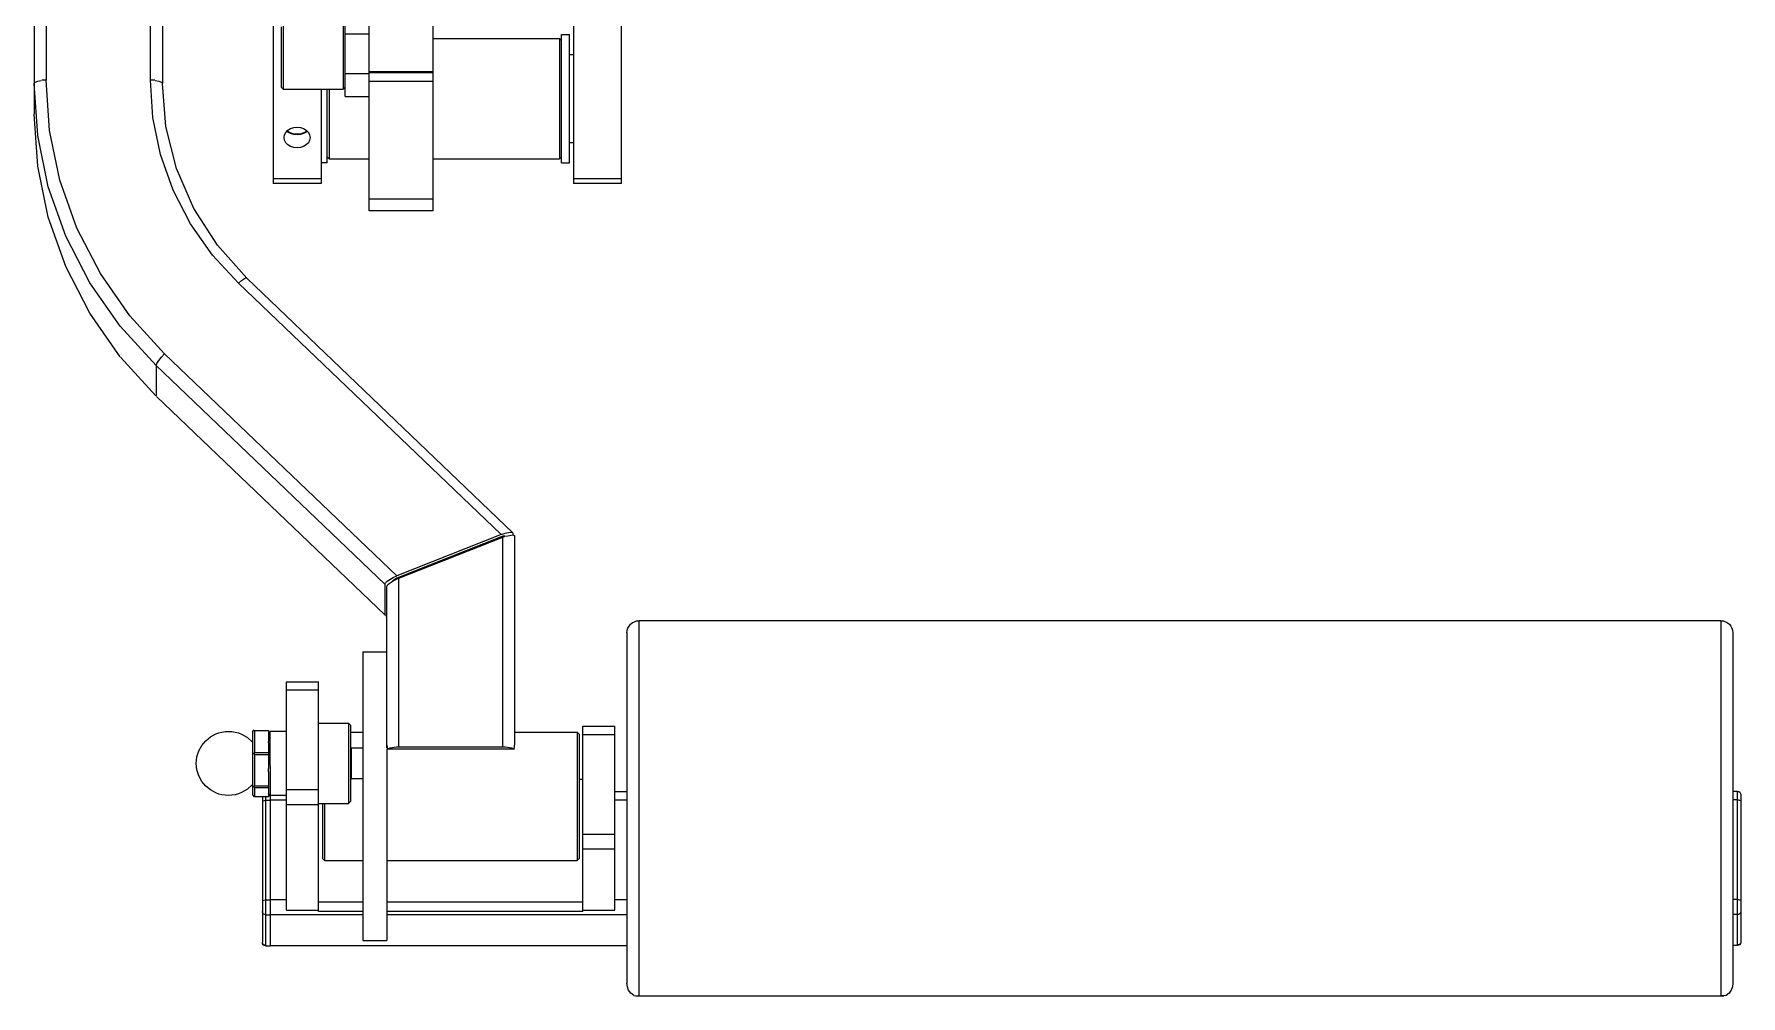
# Model space of a CAD drawing. Header units: millimetres. Extents: x 29224 to 62779, y 35576 to 54938.
# Drawn here: x 50034 to 50702, y 46971 to 47347 of the extents above; entities that cross this region are included whole.
import ezdxf

# ---------------------------------------------------------------- set-up
doc = ezdxf.new("R2010")
doc.units = ezdxf.units.MM
doc.linetypes.add('PEN_TYPE_1', pattern=[0])

# ---------------------------------------------------------------- blocks, each defined once
blk = doc.blocks.new('A$C43DB42A3')
at = {"color": 7, "linetype": 'PEN_TYPE_1'}
for points in [[(332.49, 708.97), (332.49, 358.23)], [(373.24, 358.23), (373.24, 708.97)], [(327.78, 707.58), (327.78, 344.94)], [(377.93, 707.58), (377.93, 356.85)], [(421.24, 545.9), (421.24, 317.72)], [(449.46, 351.79), (449.46, 474.41)], [(458.85, 307.14), (458.85, 474.41)], [(557.6, 317.72), (557.6, 474.41)], [(483.93, 307.14), (483.93, 447.74)], [(538.8, 386.12), (538.8, 317.72)], [(424.38, 379), (424.38, 355.47)], [(425.16, 379.77), (425.16, 354.69)], [(448.68, 379.77), (448.68, 354.69)], [(458.85, 376.14), (449.46, 376.14)], [(483.93, 374.49), (533.33, 374.49)], [(533.33, 374.49), (534.1, 373.75)], [(533.33, 374.49), (533.33, 327.47)], [(534.1, 376.07), (537.24, 376.07)], [(534.1, 325.91), (534.1, 376.07)], [(537.24, 325.91), (537.24, 376.07)], [(537.24, 368.23), (538.8, 368.23)], [(449.46, 360.74), (458.85, 360.74)], [(483.93, 361.46), (458.85, 361.46)], [(458.85, 361.16), (483.93, 361.16)], [(483.9, 361.46), (481.57, 361.16)], [(327.78, 356.85), (328.14, 357.37), (329.17, 357.83), (330.55, 358.09)], [(375.52, 246.61), (361.46, 261.95), (349.61, 278.91), (340.18, 297.2), (333.33, 316.5), (329.17, 336.51), (327.78, 356.85)], [(332.49, 358.23), (330.79, 358.14)], [(378.84, 251.17), (365.2, 266.06), (353.69, 282.53), (344.53, 300.29), (337.87, 319.04), (333.84, 338.46), (332.49, 358.23)], [(374.93, 358.14), (373.24, 358.23)], [(388.98, 302.02), (382.18, 315.2), (377.25, 329.13), (374.23, 343.55), (373.24, 358.23)], [(375.16, 358.09), (376.56, 357.83), (377.57, 357.37), (377.93, 356.85)], [(410.92, 280.76), (399.45, 293.59), (390.2, 307.99), (383.45, 323.6), (379.33, 340.01), (377.93, 356.85)], [(424.38, 355.47), (425.16, 354.69)], [(425.16, 354.69), (448.68, 354.69)], [(440.05, 354.69), (440.05, 317.72)], [(442.4, 325.91), (442.4, 354.69)], [(443.16, 354.69), (443.16, 327.47)], [(448.68, 354.69), (449.46, 355.47)], [(458.85, 357.84), (483.93, 357.84)], [(449.46, 351.79), (458.85, 351.79)], [(361.46, 250.03), (349.61, 266.99), (340.18, 285.29), (333.33, 304.59), (329.17, 324.59), (327.78, 344.94)], [(425.55, 335.72), (425.73, 336.77), (426.24, 337.74), (427.05, 338.57), (428.09, 339.22), (429.33, 339.61), (430.65, 339.76), (431.97, 339.61), (433.19, 339.22), (434.24, 338.57), (435.06, 337.74), (435.56, 336.77), (435.74, 335.72)], [(435.74, 335.72), (435.56, 334.67), (435.06, 333.71), (434.24, 332.86), (433.19, 332.23), (431.97, 331.82), (430.65, 331.69), (429.33, 331.82), (428.09, 332.23), (427.05, 332.86), (426.24, 333.71), (425.73, 334.67), (425.55, 335.72)], [(434.67, 338.15), (434.24, 337.79), (433.19, 337.27), (431.97, 336.95), (430.65, 336.85), (429.33, 336.95), (428.11, 337.27), (427.05, 337.79), (426.64, 338.15)], [(430.65, 337.04), (429.48, 337.12), (428.37, 337.4), (427.41, 337.82), (426.79, 338.3)], [(434.52, 338.3), (433.9, 337.82), (432.93, 337.4), (431.82, 337.12), (430.65, 337.04)], [(442.4, 328.22), (443.16, 327.47)], [(443.16, 327.47), (458.85, 327.47)], [(483.93, 327.47), (533.33, 327.47)], [(533.33, 327.47), (534.1, 328.22)], [(537.24, 333.76), (538.8, 333.76)], [(442.4, 325.91), (440.05, 325.91)], [(534.1, 325.91), (537.24, 325.91)], [(440.05, 319.56), (421.24, 319.56)], [(440.05, 317.72), (421.24, 317.72)], [(557.6, 319.56), (538.8, 319.56)], [(557.6, 317.72), (538.8, 317.72)], [(483.93, 311.62), (458.85, 311.62)], [(483.93, 307.14), (458.85, 307.14)], [(407.67, 278.74), (397.53, 289.79), (388.98, 302.02)], [(407.67, 278.74), (408.93, 279.85), (410.01, 280.58), (410.74, 280.83), (410.92, 280.76)], [(410.92, 280.76), (515.05, 181.17)], [(407.67, 278.74), (510.46, 180.42)], [(361.51, 249.85), (375.45, 234.65)], [(375.52, 246.61), (375.78, 247.39), (376.5, 248.53), (377.57, 249.85), (378.84, 251.17)], [(378.84, 251.17), (469.71, 164.29)], [(375.52, 246.61), (465.01, 161.03)], [(375.52, 246.61), (375.52, 234.7)], [(375.59, 234.49), (464.94, 149.05)], [(510.46, 180.42), (469.71, 164.29)], [(510.46, 180.42), (511.98, 180.96), (513.31, 181.27), (514.32, 181.36), (514.96, 181.23), (515.07, 181.15)], [(512.26, 179.88), (515.17, 180.4)], [(515.17, 180.91), (515.07, 181.15)], [(515.17, 180.4), (515.17, 180.91)], [(515.17, 180.4), (515.87, 179.98)], [(510.46, 179.54), (469.71, 163.39)], [(470.41, 163.35), (511.16, 179.49)], [(500.93, 175.76), (501.17, 175.54)], [(502.99, 176.58), (503.22, 176.35)], [(511.13, 179.77), (510.46, 179.54)], [(511.69, 179.88), (511.13, 179.77)], [(511.16, 179.49), (512.09, 179.83)], [(511.16, 97.43), (511.16, 179.49)], [(512.09, 179.83), (511.69, 179.88)], [(515.87, 98.66), (515.87, 179.98)], [(465.01, 161.03), (465.22, 161.54), (465.85, 162.16), (466.86, 162.87), (468.2, 163.61), (469.71, 164.29)], [(465.01, 161.03), (465.01, 149.12)], [(465.71, 160.12), (465.82, 160.45), (466.15, 160.86), (466.67, 161.33), (467.38, 161.83), (468.29, 162.37)], [(469.71, 163.39), (468.03, 162.24)], [(468.29, 162.37), (469.3, 162.87)], [(469.3, 162.87), (470.41, 163.35)], [(470.41, 97.43), (470.41, 163.35)], [(465.71, 96.87), (465.71, 160.12)], [(465.01, 149.12), (465.12, 148.88)], [(465.22, 148.79), (465.71, 148.7)], [(559.7, 142.04), (559.79, 142.99), (560.07, 143.87), (560.5, 144.67), (561.08, 145.36), (561.78, 145.94), (562.58, 146.37), (563.46, 146.65), (564.4, 146.74)], [(559.7, 141.99), (559.7, 4.95)], [(987.59, 146.74), (564.4, 146.74)], [(564.4, 0.18), (564.4, 146.74)], [(987.59, 146.74), (987.59, 0.18)], [(987.59, 146.74), (988.54, 146.65), (989.42, 146.37), (990.23, 145.94), (990.93, 145.36), (991.5, 144.67), (991.94, 143.87), (992.21, 142.99), (992.31, 142.04)], [(992.31, 142.04), (992.31, 4.95)], [(456.3, 134.52), (465.71, 134.52)], [(456.3, 134.52), (456.3, 21.66)], [(426.46, 122.9), (439, 122.9)], [(426.46, 33.48), (426.46, 122.9)], [(439, 33.04), (439, 122.9)], [(439, 119.58), (426.46, 119.58)], [(413.15, 82.63), (411.18, 80.83), (408.9, 79.5), (407.67, 79.02), (406.39, 78.67), (405.08, 78.46), (403.74, 78.38), (402.46, 78.45), (401.22, 78.64), (400.02, 78.95), (398.87, 79.37), (396.74, 80.53), (394.88, 82.06), (393.35, 83.91), (392.2, 86.04), (391.77, 87.19), (391.47, 88.39), (391.28, 89.64), (391.21, 90.92), (391.28, 92.2), (391.47, 93.45), (391.77, 94.65), (392.2, 95.8), (393.35, 97.94), (394.88, 99.79), (396.74, 101.32), (398.87, 102.48), (400.02, 102.9), (401.22, 103.21), (402.46, 103.4), (403.74, 103.47), (405.08, 103.39), (406.39, 103.18), (407.67, 102.83), (408.9, 102.36), (411.18, 101.02), (413.15, 99.22)], [(413.15, 103.25), (413.83, 104.04)], [(413.15, 103.25), (413.15, 78.61)], [(413.95, 103.84), (419.42, 103.84)], [(413.95, 103.84), (413.95, 95.21)], [(419.42, 103.84), (419.42, 99.49)], [(420.17, 103.47), (419.42, 102.7)], [(426.46, 103.47), (420.17, 103.47)], [(420.18, 76.82), (420.17, 103.47)], [(439, 106.61), (450.76, 106.61)], [(450.76, 106.61), (451.55, 105.83)], [(450.76, 106.61), (450.76, 75.26)], [(451.55, 105.83), (451.55, 76.04)], [(451.55, 103.17), (456.3, 103.17)], [(515.87, 103.17), (540.18, 103.17)], [(540.18, 103.17), (540.95, 102.42)], [(540.18, 103.17), (540.18, 53.01)], [(540.95, 102.41), (540.95, 53.78)], [(542.45, 105.5), (554.98, 105.5)], [(542.45, 33.04), (542.45, 105.48)], [(554.98, 102.16), (542.45, 102.16)], [(554.98, 33.48), (554.98, 105.48)], [(413.15, 94.63), (413.83, 94.86)], [(413.83, 94.86), (413.95, 95.21)], [(413.83, 94.86), (413.95, 94.43)], [(413.95, 95.21), (419.42, 95.21)], [(413.95, 94.43), (419.42, 94.43)], [(413.95, 94.43), (413.95, 82.11)], [(419.42, 99.02), (419.42, 99.49)], [(419.42, 99.02), (419.42, 89)], [(451.55, 97.05), (451.53, 97.05)], [(451.94, 96.94), (451.73, 96.97), (451.53, 97.05)], [(456.3, 96.94), (451.94, 96.94)], [(451.94, 84.91), (451.94, 96.94)], [(465.71, 96.56), (465.71, 21.66)], [(465.75, 98.03), (465.87, 97.33)], [(465.87, 97.33), (466.01, 96.71)], [(466.06, 96.56), (466.5, 96.81)], [(515.51, 96.56), (466.06, 96.56)], [(466.5, 96.81), (467.09, 97.02), (467.81, 97.18), (468.6, 97.31), (469.5, 97.39), (470.41, 97.43)], [(470.41, 97.43), (511.16, 97.43)], [(511.16, 97.43), (512.08, 97.39), (512.97, 97.31), (513.77, 97.18), (514.48, 97.02), (515.07, 96.81), (515.51, 96.56)], [(515.51, 96.56), (515.87, 98.66)], [(419.42, 87.68), (419.42, 89)], [(419.42, 87.68), (419.42, 77.83)], [(413.15, 82.29), (413.83, 81.74)], [(413.83, 81.74), (413.95, 82.11)], [(413.95, 82.11), (419.42, 82.11)], [(413.95, 81.53), (419.42, 81.53)], [(413.95, 81.53), (413.95, 77.83)], [(439, 80.6), (426.46, 80.6)], [(451.53, 84.8), (451.73, 84.87), (451.94, 84.89)], [(456.3, 84.91), (451.94, 84.91)], [(451.94, 84.91), (451.94, 84.89)], [(542.45, 84.67), (540.95, 84.67)], [(413.15, 78.61), (413.85, 77.81)], [(419.42, 77.8), (413.95, 77.8)], [(417.06, 77.8), (417.06, 21.03)], [(417.06, 76.22), (418.31, 76.58)], [(418.31, 77.8), (418.31, 19.82)], [(418.31, 76.58), (420.18, 76.58)], [(420.17, 78.38), (419.42, 79.13)], [(426.46, 78.38), (420.17, 78.38)], [(426.46, 76.5), (420.18, 76.5)], [(420.18, 19.82), (420.18, 76.5)], [(439, 74.74), (426.46, 74.74)], [(439, 75.26), (450.76, 75.26)], [(440.62, 75.26), (440.62, 53.78)], [(441.37, 75.26), (441.37, 53.01)], [(450.76, 75.26), (451.55, 76.04)], [(559.7, 79.82), (554.98, 79.82)], [(559.7, 76.5), (554.98, 76.5)], [(994.16, 79.98), (992.31, 79.98)], [(994.16, 76.66), (992.31, 76.66)], [(994.16, 19.9), (994.16, 79.98)], [(994.16, 79.98), (994.66, 79.88), (995.07, 79.62), (995.34, 79.22), (995.43, 78.73)], [(995.43, 76.3), (994.16, 76.66)], [(995.43, 78.68), (995.43, 21.09)], [(554.98, 63.18), (542.45, 63.18)], [(440.62, 53.78), (441.37, 53.01)], [(540.18, 53.01), (540.95, 53.78)], [(554.98, 57.32), (542.45, 57.32)], [(441.37, 53.01), (456.3, 53.01)], [(465.71, 53.01), (540.18, 53.01)], [(417.06, 37.24), (418.31, 37.61)], [(418.31, 37.61), (420.18, 37.61)], [(426.46, 37.53), (420.18, 37.53)], [(439, 33.4), (426.46, 33.4)], [(456.3, 36.7), (439, 36.7)], [(542.45, 36.7), (465.71, 36.7)], [(554.98, 33.4), (542.45, 33.4)], [(559.7, 37.53), (554.98, 37.53)], [(994.16, 37.68), (992.31, 37.68)], [(995.43, 37.32), (994.16, 37.68)], [(418.31, 31.74), (417.98, 31.79), (417.68, 31.9), (417.41, 32.1), (417.22, 32.34), (417.11, 32.62), (417.06, 32.94)], [(418.31, 31.74), (420.18, 31.74)], [(456.3, 31.66), (420.18, 31.66)], [(456.3, 33.04), (439, 33.04)], [(542.45, 33.04), (465.71, 33.04)], [(559.7, 31.66), (465.71, 31.66)], [(994.16, 31.82), (992.31, 31.82)], [(995.43, 33.01), (995.4, 32.7), (995.27, 32.42), (995.08, 32.16), (994.82, 31.97), (994.49, 31.85), (994.16, 31.82)], [(418.31, 19.63), (417.82, 19.73), (417.42, 19.99), (417.15, 20.38), (417.06, 20.86)], [(418.31, 19.82), (417.98, 19.86), (417.68, 19.99), (417.41, 20.18), (417.22, 20.43), (417.11, 20.72), (417.07, 20.88)], [(456.3, 21.66), (465.71, 21.66)], [(995.4, 20.95), (995.4, 20.8), (995.27, 20.51), (995.08, 20.25), (994.82, 20.05), (994.49, 19.94), (994.16, 19.9)], [(995.43, 20.95), (995.34, 20.45), (995.07, 20.06), (994.66, 19.79), (994.16, 19.69)], [(418.31, 19.63), (420.18, 19.63)], [(559.7, 19.53), (420.18, 19.53)], [(994.16, 19.69), (992.31, 19.69)], [(562.34, 0.1), (561.2, 1.01), (560.35, 2.2), (559.86, 3.55), (559.7, 4.95)], [(562.34, 0.1), (563.2, 0.02)], [(563.2, 0.02), (564.4, 0.18)], [(988.79, 0.02), (987.59, 0.18)], [(989.67, 0.1), (988.79, 0.02)], [(992.31, 4.95), (992.15, 3.55), (991.63, 2.2), (990.81, 1.01), (989.67, 0.1)], [(563.2, 0), (988.79, 0)]]:
    blk.add_lwpolyline(points, dxfattribs=at)

msp = doc.modelspace()

# ---------------------------------------------------------------- block references
msp.add_blockref('A$C43DB42A3', (49706.71, 46970.79))

doc.saveas('drawing.dxf')
